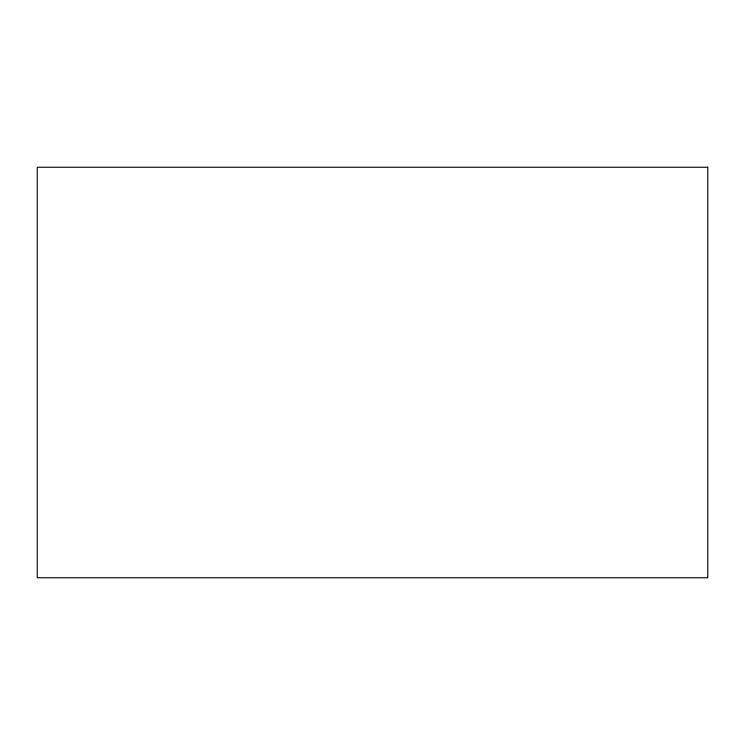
<?xml version="1.0" encoding="UTF-8"?>
<svg xmlns="http://www.w3.org/2000/svg" width="745" height="745" viewBox="0 0 745 745"><rect width="100%" height="100%" fill="white"/><g stroke="black" fill="none" stroke-linecap="round" stroke-linejoin="round"><path stroke-width="1.12" d="M707.75 167.243L37.25 167.243L37.25 577.757L707.75 577.757L707.75 167.243"/></g></svg>
